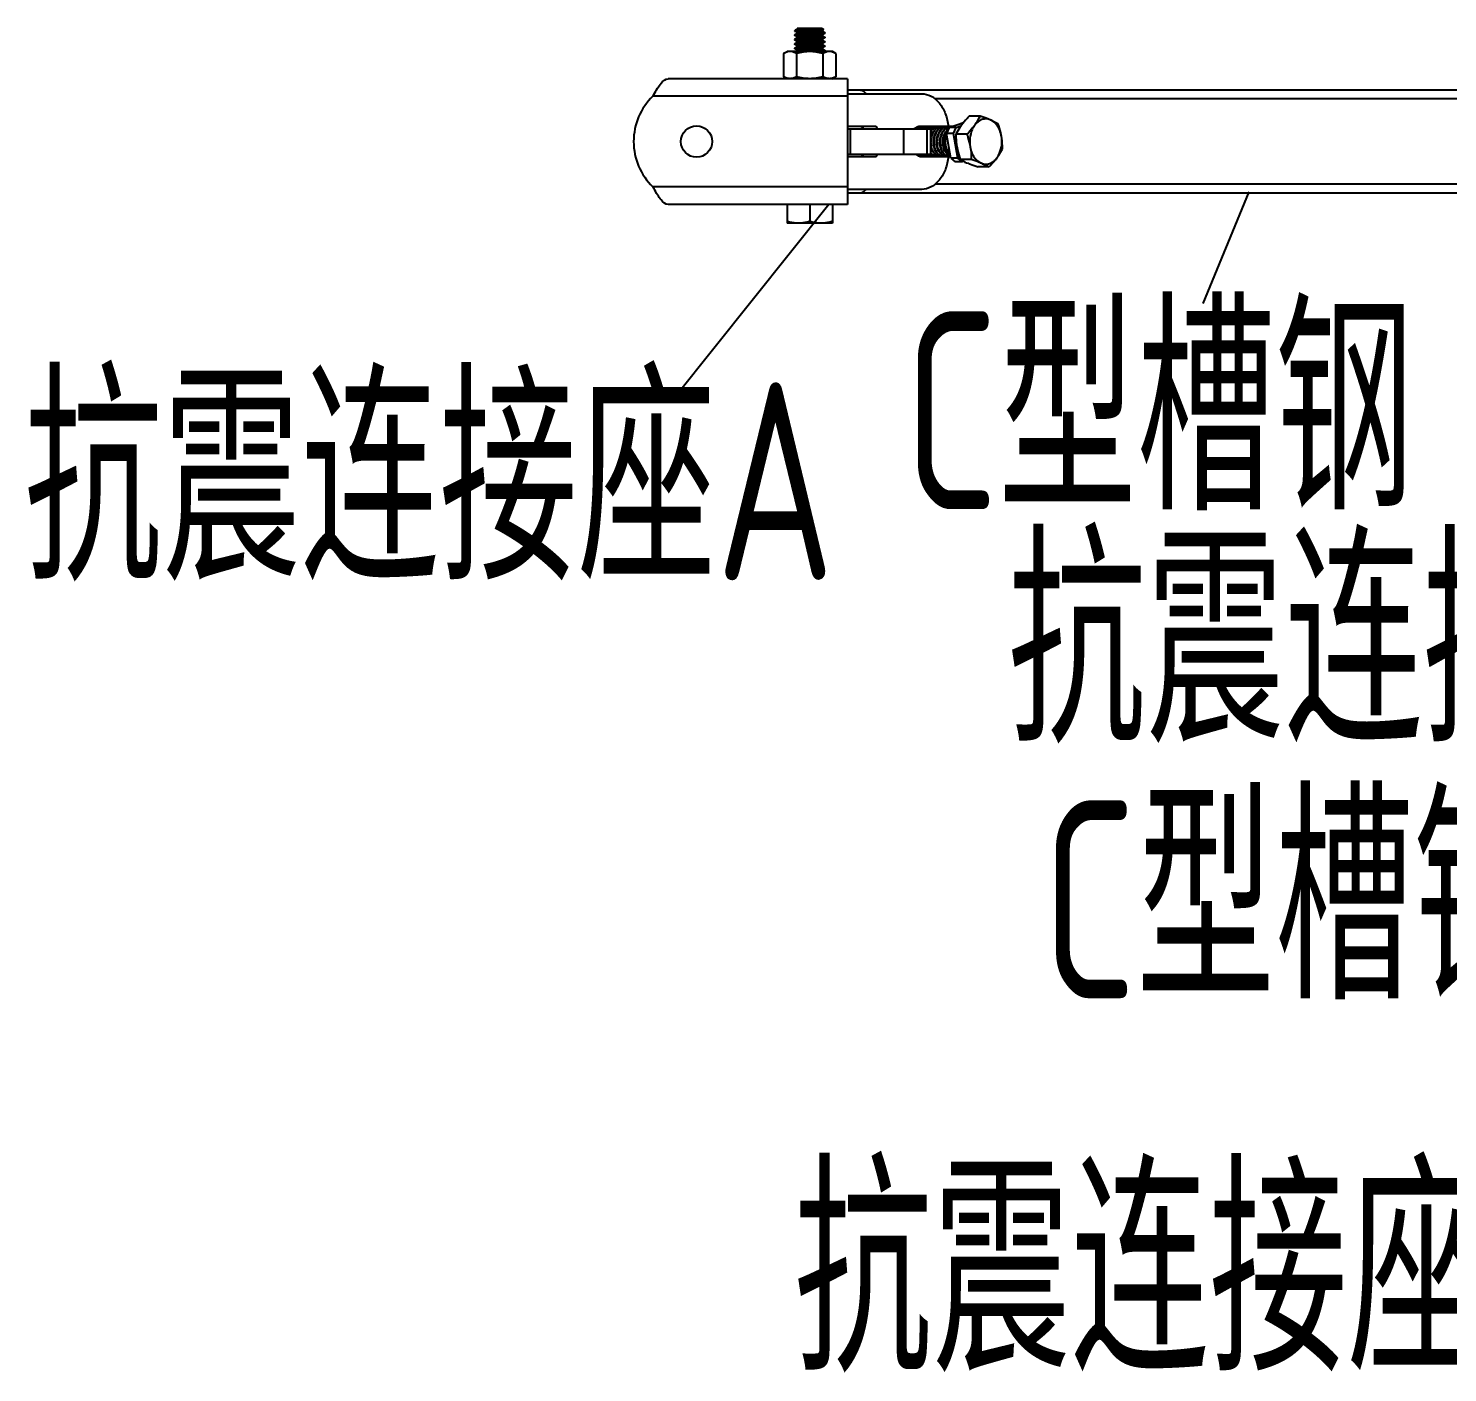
# Model space of a CAD drawing. Extents: x 1247970 to 1725648, y 860327 to 1277876.
# Drawn here: x 1327200 to 1330072, y 1194150 to 1196871 of the extents above; entities that cross this region are included whole.
import ezdxf

# ---------------------------------------------------------------- set-up
doc = ezdxf.new("R2010")
doc.units = 0
doc.header["$LTSCALE"] = 1000
doc.header["$MEASUREMENT"] = 0
doc.layers.get('0').update_dxf_attribs({"color": 254})
for name, color, linetype in [('ANNO-CTXT', 2, 'Continuous'), ('PUB_DIM', 254, 'Continuous'), ('TK', 4, 'Continuous')]:
    doc.layers.add(name, color=color, linetype=linetype)
doc.styles.add('HZ', font='tssdeng.shx', dxfattribs={"width": 0.7, "bigfont": 'hztxt.shx'})
doc.styles.get("Standard").update_dxf_attribs({"font": 'gbenor.shx', "bigfont": 'gbcbig.shx'})
doc.dimstyles.get("Standard").update_dxf_attribs({"dimtxt": 0.18, "dimasz": 0.18, "dimexe": 0.18, "dimexo": 0.0625, "dimgap": 0.09, "dimtad": 0, "dimtih": 1, "dimtoh": 1, "dimdec": 4, "dimzin": 0, "dimdsep": 46, "dimtxsty": 'Standard', "dimcen": 0.09, "dimadec": 0, "dimazin": 0, "dimtfac": 1, "dimtdec": 4, "dimtofl": 0, "dimtmove": 0, "dimatfit": 3, "dimfxl": 0, "dimtolj": 1, "dimtzin": 0, "dimarcsym": 0})

# ---------------------------------------------------------------- blocks, each defined once
blk = doc.blocks.new('A$C63786A89')
at = {"linetype": 'Continuous'}
for p, q in [((-4265.1, 4223.8), (-4266.9, 4222)), ((-4266.9, 4222), (-4266.9, 4221.7)), ((-4266.9, 4222), (-4262.9, 4222)), ((-4265.1, 4223.8), (-4264.8, 4224)), ((-4264.8, 4224), (-4262.1, 4225.6)), ((-4261.8, 4227.1), (-4262, 4226.9)), ((-4262, 4225.6), (-4262, 4226.9)), ((-4257.1, 4226.9), (-4262, 4226.9)), ((-4210.9, 4227.1), (-4261.8, 4227.1)), ((-4210.9, 4227.1), (-4208.4, 4224.6)), ((-4208.4, 4224.5), (-4210.6, 4223.3)), ((-4210.6, 4223.3), (-4210.6, 4221.2)), ((-4208.4, 4224.5), (-4208.4, 4224.6)), ((-4266.9, 4221.7), (-4266.8, 4221.5)), ((-4266.8, 4214), (-4266.9, 4213.9)), ((-4266.9, 4213.9), (-4266.9, 4212.7)), ((-4266.9, 4213.9), (-4266.9, 4212.7)), ((-4266.9, 4213.9), (-4266.9, 4213.8)), ((-4266.8, 4212.6), (-4266.9, 4212.7)), ((-4266.8, 4205.1), (-4266.9, 4204.9)), ((-4266.9, 4204.9), (-4266.9, 4203.8)), ((-4266.9, 4204.9), (-4266.9, 4203.8)), ((-4266.9, 4204.9), (-4266.9, 4204.9)), ((-4266.8, 4203.7), (-4266.9, 4203.8)), ((-4266.8, 4196.2), (-4266.9, 4196)), ((-4266.9, 4196), (-4266.9, 4194.9)), ((-4266.9, 4196), (-4266.9, 4194.9)), ((-4266.9, 4196), (-4266.9, 4196)), ((-4266.8, 4194.8), (-4266.9, 4194.9)), ((-4261.9, 4218.7), (-4266.8, 4221.5)), ((-4266.8, 4214), (-4262.1, 4216.7)), ((-4261.9, 4209.8), (-4266.8, 4212.6)), ((-4266.8, 4205.1), (-4262.1, 4207.8)), ((-4261.9, 4200.9), (-4266.8, 4203.7)), ((-4266.8, 4196.2), (-4262.1, 4198.9)), ((-4261.9, 4192), (-4266.8, 4194.8)), ((-4262, 4216.6), (-4262, 4218.8)), ((-4262, 4207.7), (-4262, 4209.9)), ((-4262, 4198.8), (-4262, 4201)), ((-4261.9, 4200.9), (-4261.8, 4200.9)), ((-4210.7, 4221.2), (-4205.9, 4218.4)), ((-4210.7, 4212.3), (-4205.9, 4209.5)), ((-4210.7, 4203.4), (-4205.9, 4200.6)), ((-4210.7, 4194.5), (-4205.9, 4191.7)), ((-4205.9, 4217.1), (-4210.6, 4214.4)), ((-4210.6, 4214.4), (-4210.6, 4212.3)), ((-4205.9, 4208.2), (-4210.6, 4205.4)), ((-4210.6, 4205.5), (-4210.6, 4203.4)), ((-4205.9, 4199.3), (-4210.6, 4196.5)), ((-4210.6, 4196.6), (-4210.6, 4194.4)), ((-4205.9, 4218.4), (-4205.8, 4218.3)), ((-4205.9, 4217.1), (-4205.8, 4217.2)), ((-4205.9, 4209.5), (-4205.8, 4209.4)), ((-4205.9, 4208.2), (-4205.8, 4208.3)), ((-4205.9, 4200.6), (-4205.8, 4200.5)), ((-4205.9, 4199.3), (-4205.8, 4199.4)), ((-4205.8, 4218.3), (-4205.8, 4217.2)), ((-4205.8, 4218.3), (-4205.8, 4217.2)), ((-4205.8, 4209.4), (-4205.8, 4208.3)), ((-4205.8, 4209.4), (-4205.8, 4208.3)), ((-4205.8, 4208.3), (-4205.8, 4208.3)), ((-4205.8, 4200.5), (-4205.8, 4199.4)), ((-4205.8, 4200.5), (-4205.8, 4199.4)), ((-4205.8, 4199.4), (-4205.8, 4199.4)), ((-4289.2, 4176.2), (-4282.1, 4180.3)), ((-4289.2, 4176.2), (-4289.2, 4129.4)), ((-4190.5, 4180.3), (-4282.1, 4180.3)), ((-4266.8, 4187.2), (-4266.9, 4187.1)), ((-4266.9, 4187.1), (-4266.9, 4186)), ((-4266.9, 4187.1), (-4266.9, 4186)), ((-4266.9, 4187.1), (-4266.9, 4187.1)), ((-4266.8, 4185.9), (-4266.9, 4186)), ((-4266.8, 4187.2), (-4262.1, 4190)), ((-4261.9, 4183.1), (-4266.8, 4185.9)), ((-4263.4, 4180.3), (-4262.1, 4181.1)), ((-4262.8, 4176.2), (-4262.8, 4129.4)), ((-4262, 4189.9), (-4262, 4192.1)), ((-4262, 4181), (-4262, 4183.2)), ((-4210.7, 4185.6), (-4205.9, 4182.8)), ((-4205.9, 4190.4), (-4210.6, 4187.6)), ((-4210.6, 4187.7), (-4210.6, 4185.5)), ((-4209.9, 4176.2), (-4209.9, 4129.4)), ((-4205.9, 4181.5), (-4207.9, 4180.3)), ((-4205.9, 4191.7), (-4205.8, 4191.6)), ((-4205.9, 4190.4), (-4205.8, 4190.5)), ((-4205.9, 4182.8), (-4205.8, 4182.7)), ((-4205.9, 4181.5), (-4205.8, 4181.6)), ((-4205.8, 4191.6), (-4205.8, 4190.5)), ((-4205.8, 4191.6), (-4205.8, 4190.5)), ((-4205.8, 4190.5), (-4205.8, 4190.5)), ((-4205.8, 4182.7), (-4205.8, 4181.6)), ((-4205.8, 4182.7), (-4205.8, 4181.6)), ((-4183.4, 4176.2), (-4190.5, 4180.3)), ((-4183.4, 4176.2), (-4183.4, 4129.4)), ((-4160, 4125.3), (-4522.6, 4125.3)), ((-4282.1, 4125.3), (-4289.2, 4129.4)), ((-4190.5, 4125.3), (-4183.4, 4129.4)), ((-4160, 4125.3), (-4160, 3870.8)), ((-4160, 4089.7), (-4553.7, 4089.7)), ((-2471.4, 4102.4), (-4160, 4102.4)), ((-4160, 4094.8), (-4009.6, 4094.8)), ((-2547, 4084.6), (-3982.6, 4084.6)), ((-4103.2, 4028.6), (-4160, 4028.6)), ((-4160, 4023.5), (-3991.3, 4023.5)), ((-4153.8, 3972.6), (-4153.8, 4023.5)), ((-4045.8, 3972.6), (-4045.8, 4023.5)), ((-3998.8, 3972.6), (-3998.8, 4023.5)), ((-3991.3, 3972.6), (-3991.3, 4023.5)), ((-3954.3, 4026.4), (-3959.6, 4014.1)), ((-3954.3, 4026.4), (-3925.1, 4036.6)), ((-3939.9, 4026.4), (-3954.3, 4026.4)), ((-3945.2, 4014.1), (-3939.9, 4026.4)), ((-3939.9, 4026.4), (-3930.4, 4029.7)), ((-3891.3, 4049.4), (-3913.6, 4049.4)), ((-3950.9, 3964.7), (-3959.6, 4014.1)), ((-3945.2, 4014.1), (-3959.6, 4014.1)), ((-3936.5, 3964.7), (-3945.2, 4014.1)), ((-3918.3, 4012.7), (-3940.6, 4012.7)), ((-4160, 3972.6), (-3991.3, 3972.6)), ((-4160, 3967.5), (-4103.2, 3967.5)), ((-3971.9, 3989.9), (-3966.7, 3991.2)), ((-3950.9, 3964.7), (-3942.2, 3957.2)), ((-3936.5, 3964.7), (-3950.9, 3964.7)), ((-3927.8, 3957.2), (-3936.5, 3964.7)), ((-3927.8, 3957.2), (-3942.2, 3957.2)), ((-3909.3, 3961.4), (-3931.6, 3961.4)), ((-3925.2, 3958.1), (-3927.8, 3957.2)), ((-3873.3, 3946.7), (-3895.7, 3946.7)), ((-4160, 3906.4), (-4553.7, 3906.4)), ((-2547, 3911.5), (-3982.6, 3911.5)), ((-4009.6, 3901.3), (-4160, 3901.3)), ((-2471.4, 3893.7), (-4160, 3893.7)), ((-4160, 3870.8), (-4522.6, 3870.8)), ((-4282.1, 3870.8), (-4282.1, 3832.6)), ((-4236.3, 3870.8), (-4236.3, 3836.7)), ((-4190.5, 3870.8), (-4190.5, 3832.6)), ((-4190.5, 3832.6), (-4282.1, 3832.6))]:
    blk.add_line(p, q, dxfattribs=at)
blk.add_circle((-4465.4, 3998.1), 31.8, dxfattribs=at)
for centre, radius, start, end in [((-4465.4, 3998.1), 127.3, 133.9455, 226.0545), ((-4374.8, 3994.6), 202.6, 150.7378, 152.0022), ((-4009.9, 4005.9), 23.6, 129.7045, 131.528), ((-4009, 4005.7), 23.9, 131.2696, 131.5925), ((-4012.9, 4010.8), 17.8, 105.9619, 108.4588), ((-4012, 4010.5), 18.1, 108.4603, 110.6754), ((-4012.3, 4011.9), 16.8, 92.6981, 95.2477), ((-4012.3, 4011.9), 16.7, 90.008, 92.6973), ((-4012.3, 4011.7), 16.9, 80.0725, 89.9827), ((-4006.6, 4010.8), 17.8, 105.9611, 108.4587), ((-4005.7, 4010.5), 18.1, 108.4602, 110.6744), ((-4006, 4011.9), 16.7, 89.9975, 92.695), ((-4006, 4011.7), 16.9, 80.1241, 89.9724), ((-4000.3, 4010.8), 17.8, 105.9615, 108.4587), ((-3999.4, 4010.5), 18.1, 108.4602, 110.6742), ((-3999.7, 4011.9), 16.7, 90.011, 92.6839), ((-3984.9, 4006.1), 23.4, 128.3867, 131.6033), ((-3999.7, 4011.7), 16.9, 80.1633, 89.9862), ((-3994, 4010.8), 17.8, 105.9624, 108.4588), ((-3983.9, 4005.9), 23.6, 129.969, 131.5624), ((-3993.1, 4010.5), 18.1, 108.4603, 110.6751), ((-3993.4, 4011.9), 16.8, 92.6985, 95.2581), ((-3993.4, 4011.9), 16.7, 90.005, 92.6978), ((-3993.4, 4011.7), 16.9, 80.0816, 89.9797), ((-3987.7, 4010.8), 17.8, 105.9612, 108.4587), ((-3977.9, 4006.2), 23.2, 127.6353, 131.5837), ((-3986.8, 4010.5), 18.1, 108.4602, 110.6743), ((-3987.1, 4011.9), 16.7, 90.0011, 92.692), ((-3987.1, 4011.7), 16.9, 80.141, 89.976), ((-3981.4, 4010.8), 17.8, 105.9616, 108.4587), ((-3980.5, 4010.5), 18.1, 108.4602, 110.6747), ((-3980.8, 4011.9), 16.8, 92.6886, 95.2518), ((-3980.8, 4011.9), 16.7, 90.008, 92.6878), ((-3980.8, 4011.7), 16.9, 80.0747, 89.9827), ((-3975.1, 4010.8), 17.8, 105.9612, 108.4587), ((-3974.2, 4010.5), 18.1, 108.4603, 110.6749), ((-3974.5, 4011.9), 16.7, 90.0004, 92.6959), ((-3974.5, 4011.8), 16.9, 80.395, 89.9755), ((-3968.7, 4010.7), 17.9, 108.117, 108.456), ((-3968.8, 4010.8), 17.8, 105.9641, 108.119), ((-3967.9, 4010.5), 18.1, 108.4602, 110.6741), ((-3968.2, 4011.9), 16.7, 90.0063, 92.6857), ((-3968.2, 4011.7), 16.9, 80.1504, 89.9814), ((-3962.5, 4010.8), 17.8, 105.9619, 108.4587), ((-3961.6, 4010.5), 18.1, 108.4602, 110.6754), ((-3961.9, 4011.9), 16.8, 92.6938, 95.2451), ((-3961.9, 4011.9), 16.7, 90.008, 92.693), ((-3961.9, 4011.7), 16.9, 80.0711, 89.9827), ((-3956.2, 4010.8), 17.8, 105.9611, 108.4587), ((-3955.3, 4010.5), 18.1, 108.4602, 110.6746), ((-3955.6, 4011.9), 16.7, 89.9973, 92.6949), ((-3955.6, 4011.7), 16.9, 80.1078, 89.9722), ((-3949.9, 4010.8), 17.8, 105.8298, 108.459), ((-3948.9, 4010.4), 18.2, 108.4202, 110.7394), ((-3949.2, 4011.8), 16.8, 92.8574, 95.2194), ((-3949.2, 4011.8), 16.8, 90.0081, 92.8567), ((-3949.2, 4011.8), 16.8, 86.5315, 90.0065), ((-3943.6, 3996.7), 36.1, 172.211, 172.5185), ((-4000.2, 3987.5), 21, 225.4665, 228.8015), ((-4009.1, 3981.4), 13.9, 266.7735, 270.0108), ((-4009.1, 3981.6), 14, 270.0526, 281.0446), ((-3993.9, 3987.5), 21, 225.4871, 228.7938), ((-4002.8, 3981.4), 13.9, 266.7894, 270.0075), ((-4002.8, 3981.6), 14, 270.049, 280.9977), ((-3987.6, 3987.5), 21, 225.4659, 228.8093), ((-3996.5, 3981.4), 13.9, 266.785, 269.9983), ((-3996.5, 3981.6), 14, 270.0405, 281.0531), ((-3981.3, 3987.5), 21, 225.4702, 228.7951), ((-3973.1, 3989.3), 23.5, 219.2284, 222.3075), ((-3990.2, 3981.4), 13.9, 266.7769, 270.0081), ((-3974.6, 3987.9), 21.6, 222.2645, 228.752), ((-3990.2, 3981.6), 14, 270.0497, 281.0016), ((-3952.1, 3996.4), 33.8, 188.9818, 191.0323), ((-3983.9, 3981.4), 13.9, 266.7867, 270.0021), ((-3983.9, 3981.6), 14, 270.0437, 281.0051), ((-3945.7, 3996.4), 34, 189.0333, 189.9567), ((-3977.6, 3981.4), 13.9, 266.7795, 270.0015), ((-3977.6, 3981.6), 14, 270.0437, 281.062), ((-3971.3, 3981.4), 13.9, 266.7801, 270.0075), ((-3971.3, 3981.6), 14, 270.049, 280.9954), ((-3933.3, 3996.4), 33.8, 188.9052, 190.5042), ((-3926, 3996.5), 41, 187.4386, 189.2614), ((-3933.6, 3996.3), 33.5, 190.5055, 191.18), ((-3965, 3981.4), 13.9, 266.7856, 269.9966), ((-3965.1, 3981.6), 14, 270.0384, 281.0179), ((-3958.7, 3981.4), 13.9, 266.7743, 270.0077), ((-3958.8, 3981.6), 14, 270.0498, 281.0645), ((-3952.4, 3981.4), 13.9, 266.7845, 274.2112), ((-4374.8, 4001.6), 202.6, 207.9978, 209.2622)]:
    blk.add_arc(centre, radius, start, end, dxfattribs=at)
for points, knots in [([(-4262.9, 4222), (-4263.4, 4222.2), (-4264.1, 4222.4), (-4264.9, 4222.8), (-4265.5, 4223.3), (-4265.3, 4223.6), (-4265.1, 4223.8)], [0, 0, 0, 0, 0.41124, 0.690589, 0.854285, 1, 1, 1, 1]), ([(-4262.9, 4222), (-4260.9, 4221.8), (-4256.2, 4221.5), (-4248.4, 4221.1), (-4239.3, 4220.7), (-4230, 4220.2), (-4222.4, 4219.9), (-4216.9, 4219.6), (-4213.5, 4219.3), (-4210.6, 4219.1), (-4208.4, 4218.9), (-4206.9, 4218.7), (-4206.1, 4218.6), (-4205.9, 4218.4)], [0, 0, 0, 0, 0.105919, 0.247881, 0.41169, 0.580927, 0.73863, 0.808118, 0.868976, 0.919682, 0.958977, 0.985914, 1, 1, 1, 1]), ([(-4262, 4225.6), (-4262, 4225.5), (-4261.9, 4225.4), (-4261.3, 4225.2), (-4259.9, 4225), (-4257.7, 4224.7), (-4254.7, 4224.5), (-4251.1, 4224.2), (-4246.9, 4223.9), (-4242.3, 4223.7), (-4236, 4223.3), (-4229.7, 4223), (-4223.6, 4222.6), (-4219.7, 4222.3), (-4216.4, 4222.1), (-4213.7, 4221.8), (-4212, 4221.6), (-4211, 4221.4), (-4210.7, 4221.2)], [0, 0, 0, 0, 0.003454, 0.010692, 0.037889, 0.081612, 0.140406, 0.212192, 0.2944, 0.384076, 0.477991, 0.664974, 0.751307, 0.828654, 0.894238, 0.945723, 0.981321, 1, 1, 1, 1]), ([(-4208.4, 4224.6), (-4208.5, 4224.7), (-4209.1, 4224.8), (-4210.1, 4224.9), (-4211.8, 4225), (-4214, 4225.2), (-4216.8, 4225.3), (-4221.3, 4225.5), (-4227.6, 4225.7), (-4235.6, 4226), (-4243.6, 4226.3), (-4250.8, 4226.5), (-4255.2, 4226.8), (-4257.1, 4226.9)], [0, 0, 0, 0, 0.009854, 0.032286, 0.067006, 0.113308, 0.170175, 0.236317, 0.390088, 0.560054, 0.729568, 0.881497, 1, 1, 1, 1]), ([(-4257.1, 4226.9), (-4255.2, 4226.7), (-4250.9, 4226.4), (-4244, 4226), (-4236.3, 4225.5), (-4228.6, 4225.1), (-4222.6, 4224.7), (-4218.3, 4224.4), (-4215.7, 4224.2), (-4213.6, 4224), (-4212, 4223.8), (-4211.2, 4223.6), (-4210.6, 4223.4), (-4210.6, 4223.3)], [0, 0, 0, 0, 0.122505, 0.276388, 0.446725, 0.61694, 0.77047, 0.836217, 0.892416, 0.937712, 0.971044, 0.991727, 1, 1, 1, 1]), ([(-4266.9, 4213.8), (-4266.9, 4213.8), (-4266.8, 4213.7), (-4266.7, 4213.7), (-4266.6, 4213.7)], [0, 0, 0, 0, 0.150484, 1, 1, 1, 1]), ([(-4266.9, 4204.9), (-4266.9, 4204.9), (-4266.8, 4204.8), (-4266.7, 4204.8), (-4266.5, 4204.7)], [0, 0, 0, 0, 0.146221, 1, 1, 1, 1]), ([(-4266.9, 4196), (-4266.9, 4196), (-4266.8, 4195.9), (-4266.7, 4195.9), (-4266.5, 4195.8)], [0, 0, 0, 0, 0.145957, 1, 1, 1, 1]), ([(-4266.8, 4221.5), (-4266.5, 4221.4), (-4265.8, 4221.3), (-4264.3, 4221), (-4262, 4220.8), (-4259.2, 4220.6), (-4255.7, 4220.4), (-4250.2, 4220.1), (-4242.7, 4219.7), (-4233.3, 4219.3), (-4224.3, 4218.9), (-4216.5, 4218.4), (-4211.8, 4218.1), (-4209.7, 4217.9)], [0, 0, 0, 0, 0.014084, 0.041016, 0.080304, 0.131007, 0.191867, 0.261359, 0.419059, 0.588306, 0.752124, 0.894086, 1, 1, 1, 1]), ([(-4206.1, 4208.5), (-4206.5, 4208.6), (-4207.7, 4208.8), (-4209.9, 4209.1), (-4213, 4209.3), (-4218.6, 4209.7), (-4226.8, 4210.1), (-4237.3, 4210.6), (-4246.2, 4211), (-4252.9, 4211.3), (-4257.2, 4211.6), (-4260.8, 4211.8), (-4263.6, 4212.1), (-4265.5, 4212.3), (-4266.5, 4212.5), (-4266.8, 4212.6)], [0, 0, 0, 0, 0.021671, 0.058935, 0.110671, 0.175201, 0.333808, 0.513979, 0.692059, 0.772919, 0.844689, 0.905004, 0.951887, 0.983838, 1, 1, 1, 1]), ([(-4206.1, 4199.6), (-4206.5, 4199.7), (-4207.7, 4199.9), (-4210, 4200.1), (-4213.1, 4200.4), (-4218.7, 4200.8), (-4226.8, 4201.2), (-4237.3, 4201.7), (-4246.2, 4202.1), (-4252.9, 4202.4), (-4257.2, 4202.7), (-4260.8, 4202.9), (-4263.6, 4203.1), (-4265.5, 4203.4), (-4266.5, 4203.6), (-4266.8, 4203.7)], [0, 0, 0, 0, 0.021941, 0.059426, 0.11133, 0.175973, 0.334641, 0.514691, 0.69256, 0.773299, 0.844948, 0.905159, 0.951962, 0.98386, 1, 1, 1, 1]), ([(-4206.1, 4190.7), (-4206.5, 4190.8), (-4207.7, 4191), (-4210, 4191.2), (-4213.1, 4191.5), (-4218.6, 4191.8), (-4226.8, 4192.3), (-4237.3, 4192.7), (-4246.2, 4193.2), (-4252.9, 4193.5), (-4257.2, 4193.8), (-4260.8, 4194), (-4263.6, 4194.2), (-4265.5, 4194.5), (-4266.5, 4194.7), (-4266.8, 4194.8)], [0, 0, 0, 0, 0.02182, 0.059206, 0.111032, 0.175623, 0.334271, 0.51438, 0.692345, 0.77314, 0.844844, 0.905097, 0.951931, 0.98385, 1, 1, 1, 1]), ([(-4266.6, 4213.7), (-4266.3, 4213.6), (-4265.3, 4213.4), (-4262.6, 4213.1), (-4257.8, 4212.7), (-4250.5, 4212.3), (-4241.9, 4211.9), (-4232.7, 4211.5), (-4221.9, 4210.9), (-4214.3, 4210.6), (-4209.7, 4210.1)], [0, 0, 0, 0, 0.018267, 0.048761, 0.143552, 0.275555, 0.432178, 0.598399, 0.758307, 1, 1, 1, 1]), ([(-4266.5, 4204.7), (-4266.1, 4204.6), (-4264.9, 4204.4), (-4262.7, 4204.2), (-4259.6, 4203.9), (-4254, 4203.6), (-4245.8, 4203.2), (-4235.4, 4202.7), (-4226.5, 4202.3), (-4219.8, 4201.9), (-4215.5, 4201.7), (-4211.9, 4201.4), (-4209.1, 4201.2), (-4207.2, 4200.9), (-4206.2, 4200.8), (-4205.9, 4200.6)], [0, 0, 0, 0, 0.021872, 0.059302, 0.111165, 0.17578, 0.334432, 0.514518, 0.692439, 0.773206, 0.844886, 0.905123, 0.951945, 0.983855, 1, 1, 1, 1]), ([(-4266.5, 4195.8), (-4266.1, 4195.7), (-4264.9, 4195.5), (-4262.7, 4195.3), (-4259.6, 4195), (-4254, 4194.7), (-4245.8, 4194.3), (-4235.4, 4193.8), (-4226.5, 4193.4), (-4219.8, 4193), (-4215.5, 4192.8), (-4211.9, 4192.5), (-4209.1, 4192.3), (-4207.2, 4192), (-4206.2, 4191.9), (-4205.9, 4191.7)], [0, 0, 0, 0, 0.021911, 0.059369, 0.111251, 0.175879, 0.334543, 0.514605, 0.692501, 0.773257, 0.844922, 0.905143, 0.951954, 0.983858, 1, 1, 1, 1]), ([(-4262, 4216.6), (-4262, 4216.5), (-4261.4, 4216.3), (-4260.5, 4216.1), (-4258.8, 4215.9), (-4256.5, 4215.7), (-4253.7, 4215.5), (-4249.1, 4215.1), (-4242.6, 4214.8), (-4234.6, 4214.3), (-4226.7, 4213.9), (-4219.8, 4213.5), (-4215.7, 4213.1), (-4214, 4212.9)], [0, 0, 0, 0, 0.00863, 0.030451, 0.065616, 0.113312, 0.172298, 0.24101, 0.40007, 0.573571, 0.743027, 0.89038, 1, 1, 1, 1]), ([(-4262, 4207.7), (-4262, 4207.7), (-4261.9, 4207.6), (-4261.3, 4207.4), (-4260, 4207.2), (-4257.9, 4206.9), (-4255, 4206.7), (-4251.5, 4206.4), (-4247.5, 4206.1), (-4243, 4205.9), (-4236.8, 4205.5), (-4229.3, 4205.1), (-4222.1, 4204.7), (-4217.2, 4204.3), (-4214.5, 4204.1), (-4212.4, 4203.8), (-4211.3, 4203.6), (-4211, 4203.5)], [0, 0, 0, 0, 0.003366, 0.010345, 0.036536, 0.078663, 0.135394, 0.204812, 0.284539, 0.371834, 0.463689, 0.648358, 0.81329, 0.881123, 0.935982, 0.976021, 1, 1, 1, 1]), ([(-4262, 4198.8), (-4262, 4198.8), (-4261.9, 4198.6), (-4261.3, 4198.5), (-4259.9, 4198.2), (-4257.7, 4198), (-4254.7, 4197.7), (-4251.1, 4197.5), (-4246.9, 4197.2), (-4242.3, 4196.9), (-4236, 4196.6), (-4229.7, 4196.2), (-4223.6, 4195.9), (-4219.7, 4195.6), (-4216.4, 4195.4), (-4213.7, 4195.1), (-4212, 4194.8), (-4211, 4194.7), (-4210.7, 4194.5)], [0, 0, 0, 0, 0.003454, 0.010693, 0.037889, 0.081612, 0.140405, 0.212191, 0.2944, 0.384075, 0.47799, 0.664973, 0.751306, 0.828653, 0.894238, 0.945724, 0.981321, 1, 1, 1, 1]), ([(-4261.9, 4218.7), (-4261.7, 4218.6), (-4261, 4218.5), (-4259.7, 4218.2), (-4257.8, 4218), (-4254.2, 4217.7), (-4248.8, 4217.3), (-4241.5, 4216.9), (-4233.7, 4216.5), (-4226.1, 4216.1), (-4219.6, 4215.6), (-4215.6, 4215.3), (-4214, 4215.1)], [0, 0, 0, 0, 0.015371, 0.04333, 0.083398, 0.134643, 0.265404, 0.422744, 0.5911, 0.753799, 0.894728, 1, 1, 1, 1]), ([(-4261.9, 4209.8), (-4261.6, 4209.7), (-4260.7, 4209.5), (-4258.9, 4209.2), (-4256.3, 4209), (-4253, 4208.7), (-4249, 4208.5), (-4243, 4208.1), (-4236.7, 4207.7), (-4230.3, 4207.4), (-4225.8, 4207.1), (-4221.6, 4206.9), (-4218, 4206.6), (-4215, 4206.3), (-4212.8, 4206.1), (-4211.4, 4205.9), (-4210.8, 4205.7), (-4210.6, 4205.6), (-4210.6, 4205.5)], [0, 0, 0, 0, 0.018679, 0.054277, 0.105762, 0.171346, 0.248693, 0.335026, 0.522009, 0.615924, 0.7056, 0.787808, 0.859593, 0.918387, 0.962111, 0.989308, 0.996545, 1, 1, 1, 1]), ([(-4261.8, 4200.9), (-4261.5, 4200.7), (-4260.5, 4200.5), (-4258.6, 4200.3), (-4255.9, 4200), (-4251.1, 4199.7), (-4244, 4199.2), (-4236.4, 4198.8), (-4230, 4198.5), (-4225.5, 4198.2), (-4221.4, 4197.9), (-4217.8, 4197.7), (-4214.9, 4197.4), (-4212.7, 4197.2), (-4211.4, 4197), (-4210.8, 4196.8), (-4210.6, 4196.6), (-4210.6, 4196.6)], [0, 0, 0, 0, 0.020887, 0.058349, 0.111255, 0.17779, 0.342006, 0.528025, 0.621077, 0.709753, 0.790917, 0.861705, 0.919629, 0.96268, 0.989453, 0.996582, 1, 1, 1, 1]), ([(-4214, 4215.1), (-4213.5, 4215.1), (-4212.7, 4215), (-4211.6, 4214.8), (-4211, 4214.7), (-4210.6, 4214.5), (-4210.6, 4214.4)], [0, 0, 0, 0, 0.420038, 0.727719, 0.918871, 1, 1, 1, 1]), ([(-4214, 4212.9), (-4213.2, 4212.8), (-4212.2, 4212.7), (-4211.1, 4212.5), (-4210.7, 4212.3)], [0, 0, 0, 0, 0.660932, 1, 1, 1, 1]), ([(-4211, 4203.5), (-4210.9, 4203.5), (-4210.8, 4203.5), (-4210.8, 4203.4), (-4210.7, 4203.4)], [0, 0, 0, 0, 0.553823, 1, 1, 1, 1]), ([(-4206.2, 4217.4), (-4206.4, 4217.5), (-4207.6, 4217.7), (-4208.8, 4217.8), (-4209.7, 4217.9)], [0, 0, 0, 0, 0.160979, 1, 1, 1, 1]), ([(-4209.7, 4210.1), (-4208.9, 4210.1), (-4207.7, 4209.9), (-4206.4, 4209.7), (-4206, 4209.6), (-4205.9, 4209.5)], [0, 0, 0, 0, 0.672274, 0.879818, 1, 1, 1, 1]), ([(-4205.8, 4217.2), (-4205.8, 4217.2), (-4205.9, 4217.4), (-4206.1, 4217.4), (-4206.2, 4217.4)], [0, 0, 0, 0, 0.127561, 1, 1, 1, 1]), ([(-4205.8, 4208.3), (-4205.8, 4208.3), (-4205.9, 4208.4), (-4206, 4208.5), (-4206.1, 4208.5)], [0, 0, 0, 0, 0.147585, 1, 1, 1, 1]), ([(-4205.8, 4199.4), (-4205.8, 4199.4), (-4205.9, 4199.5), (-4206, 4199.6), (-4206.1, 4199.6)], [0, 0, 0, 0, 0.145753, 1, 1, 1, 1]), ([(-4276, 4180.3), (-4278.3, 4180.3), (-4282.9, 4179.5), (-4287.1, 4177.4), (-4289.2, 4176.2)], [0, 0, 0, 0, 0.485069, 1, 1, 1, 1]), ([(-4262.8, 4176.2), (-4264.9, 4177.4), (-4269.1, 4179.5), (-4273.7, 4180.3), (-4276, 4180.3)], [0, 0, 0, 0, 0.514931, 1, 1, 1, 1]), ([(-4266.9, 4187.1), (-4266.9, 4187.1), (-4266.8, 4187), (-4266.7, 4187), (-4266.6, 4186.9)], [0, 0, 0, 0, 0.147419, 1, 1, 1, 1]), ([(-4220.6, 4183), (-4225.5, 4183.3), (-4233, 4183.6), (-4242.9, 4184.1), (-4250, 4184.4), (-4256.2, 4184.8), (-4260.7, 4185.1), (-4263.5, 4185.3), (-4265, 4185.5), (-4266.1, 4185.7), (-4266.6, 4185.8), (-4266.8, 4185.9)], [0, 0, 0, 0, 0.318156, 0.484686, 0.641985, 0.779982, 0.889861, 0.931992, 0.96466, 0.987392, 1, 1, 1, 1]), ([(-4266.6, 4186.9), (-4266.1, 4186.8), (-4264.9, 4186.6), (-4262.7, 4186.4), (-4259.6, 4186.1), (-4254, 4185.8), (-4245.9, 4185.3), (-4235.4, 4184.9), (-4226.5, 4184.5), (-4219.8, 4184.1), (-4215.5, 4183.9), (-4211.9, 4183.6), (-4209.1, 4183.4), (-4207.2, 4183.1), (-4206.2, 4183), (-4205.9, 4182.8)], [0, 0, 0, 0, 0.021695, 0.05898, 0.110731, 0.17527, 0.333886, 0.514048, 0.692108, 0.772958, 0.844717, 0.90502, 0.951894, 0.98384, 1, 1, 1, 1]), ([(-4236.3, 4180.3), (-4240.8, 4180.3), (-4249.8, 4179.5), (-4258.5, 4177.4), (-4262.8, 4176.2)], [0, 0, 0, 0, 0.499896, 1, 1, 1, 1]), ([(-4262, 4189.9), (-4262, 4189.9), (-4261.9, 4189.7), (-4261.3, 4189.6), (-4259.9, 4189.3), (-4257.7, 4189.1), (-4254.7, 4188.8), (-4251.1, 4188.6), (-4246.9, 4188.3), (-4242.3, 4188), (-4236, 4187.7), (-4229.7, 4187.3), (-4223.6, 4187), (-4219.7, 4186.7), (-4216.4, 4186.4), (-4213.7, 4186.2), (-4212, 4185.9), (-4211, 4185.8), (-4210.7, 4185.6)], [0, 0, 0, 0, 0.003455, 0.010694, 0.037891, 0.081614, 0.140407, 0.212191, 0.294399, 0.384074, 0.47799, 0.664972, 0.751304, 0.82865, 0.894234, 0.945721, 0.98132, 1, 1, 1, 1]), ([(-4262, 4181), (-4262, 4180.9), (-4261.7, 4180.8), (-4261.1, 4180.6), (-4260.1, 4180.4), (-4259.3, 4180.3), (-4258.8, 4180.3)], [0, 0, 0, 0, 0.081466, 0.272602, 0.579827, 1, 1, 1, 1]), ([(-4261.9, 4192), (-4261.6, 4191.8), (-4260.7, 4191.7), (-4258.9, 4191.4), (-4256.3, 4191.2), (-4253, 4190.9), (-4249, 4190.6), (-4243, 4190.3), (-4236.7, 4189.9), (-4230.3, 4189.6), (-4225.8, 4189.3), (-4221.6, 4189), (-4218, 4188.8), (-4215, 4188.5), (-4212.8, 4188.3), (-4211.4, 4188), (-4210.8, 4187.9), (-4210.6, 4187.7), (-4210.6, 4187.7)], [0, 0, 0, 0, 0.018679, 0.054277, 0.105763, 0.171349, 0.248695, 0.335028, 0.52201, 0.615925, 0.705601, 0.78781, 0.859595, 0.918387, 0.96211, 0.989306, 0.996547, 1, 1, 1, 1]), ([(-4261.9, 4183.1), (-4261.8, 4183), (-4261.3, 4182.9), (-4259.9, 4182.6), (-4257.3, 4182.3), (-4253.2, 4182), (-4248.2, 4181.7), (-4242.4, 4181.3), (-4234.3, 4180.9), (-4228.1, 4180.5), (-4224.1, 4180.3)], [0, 0, 0, 0, 0.013815, 0.03733, 0.112558, 0.221668, 0.35818, 0.513889, 0.679414, 1, 1, 1, 1]), ([(-4209.9, 4176.2), (-4214.2, 4177.4), (-4222.9, 4179.5), (-4231.9, 4180.3), (-4236.3, 4180.3)], [0, 0, 0, 0, 0.500104, 1, 1, 1, 1]), ([(-4206.2, 4181.8), (-4206.8, 4182), (-4208.4, 4182.2), (-4211.5, 4182.5), (-4215.7, 4182.7), (-4218.8, 4182.9), (-4220.6, 4183)], [0, 0, 0, 0, 0.12613, 0.341781, 0.637516, 1, 1, 1, 1]), ([(-4196.7, 4180.3), (-4198.9, 4180.3), (-4203.6, 4179.5), (-4207.8, 4177.4), (-4209.9, 4176.2)], [0, 0, 0, 0, 0.485069, 1, 1, 1, 1]), ([(-4205.8, 4181.6), (-4205.8, 4181.6), (-4205.9, 4181.7), (-4206.1, 4181.8), (-4206.2, 4181.8)], [0, 0, 0, 0, 0.128262, 1, 1, 1, 1]), ([(-4205.8, 4190.5), (-4205.8, 4190.5), (-4205.9, 4190.6), (-4206, 4190.6), (-4206.1, 4190.7)], [0, 0, 0, 0, 0.146566, 1, 1, 1, 1]), ([(-4183.4, 4176.2), (-4185.5, 4177.4), (-4189.7, 4179.5), (-4194.4, 4180.3), (-4196.7, 4180.3)], [0, 0, 0, 0, 0.514931, 1, 1, 1, 1]), ([(-4551.6, 4093.6), (-4549.2, 4097.8), (-4544.7, 4105.6), (-4536.8, 4117.5), (-4528.3, 4125.3), (-4522.6, 4125.3)], [0, 0, 0, 0, 0.326101, 0.611119, 1, 1, 1, 1]), ([(-4276, 4125.3), (-4278.3, 4125.3), (-4282.9, 4126.2), (-4287.1, 4128.2), (-4289.2, 4129.4)], [0, 0, 0, 0, 0.485069, 1, 1, 1, 1]), ([(-4262.8, 4129.4), (-4264.9, 4128.2), (-4269.1, 4126.2), (-4273.7, 4125.3), (-4276, 4125.3)], [0, 0, 0, 0, 0.514931, 1, 1, 1, 1]), ([(-4236.3, 4125.3), (-4240.8, 4125.3), (-4249.8, 4126.1), (-4258.5, 4128.2), (-4262.8, 4129.4)], [0, 0, 0, 0, 0.499896, 1, 1, 1, 1]), ([(-4209.9, 4129.4), (-4214.2, 4128.2), (-4222.9, 4126.1), (-4231.9, 4125.3), (-4236.3, 4125.3)], [0, 0, 0, 0, 0.500104, 1, 1, 1, 1]), ([(-4196.7, 4125.3), (-4198.9, 4125.3), (-4203.6, 4126.2), (-4207.8, 4128.2), (-4209.9, 4129.4)], [0, 0, 0, 0, 0.485069, 1, 1, 1, 1]), ([(-4183.4, 4129.4), (-4185.5, 4128.2), (-4189.7, 4126.2), (-4194.4, 4125.3), (-4196.7, 4125.3)], [0, 0, 0, 0, 0.514931, 1, 1, 1, 1]), ([(-4133.7, 4102.4), (-4131.7, 4102.4), (-4127.2, 4100.7), (-4124.5, 4097), (-4123.4, 4094.8)], [0, 0, 0, 0, 0.461863, 1, 1, 1, 1]), ([(-4009.6, 4094.8), (-4003, 4094.8), (-3989.1, 4091), (-3972.4, 4076), (-3960.6, 4054.3), (-3956.9, 4037.4), (-3956.1, 4028.6)], [0, 0, 0, 0, 0.212085, 0.446759, 0.711828, 1, 1, 1, 1]), ([(-4131.9, 4028.6), (-4131, 4028.6), (-4128.8, 4027.1), (-4128.4, 4024.8), (-4128.4, 4023.5)], [0, 0, 0, 0, 0.440239, 1, 1, 1, 1]), ([(-4099.6, 4023.5), (-4099.6, 4024.8), (-4100, 4027.1), (-4102.2, 4028.6), (-4103.2, 4028.6)], [0, 0, 0, 0, 0.559761, 1, 1, 1, 1]), ([(-4025, 4024), (-4024.5, 4024.4), (-4022.5, 4026), (-4020.3, 4027.1), (-4018.5, 4027.7)], [0, 0, 0, 0, 0.25881, 1, 1, 1, 1]), ([(-4018.4, 4027.5), (-4018.9, 4027.3), (-4021.2, 4026.3), (-4023.3, 4024.8), (-4024.7, 4023.6)], [0, 0, 0, 0, 0.242679, 1, 1, 1, 1]), ([(-4019.3, 4023.5), (-4018.7, 4024), (-4016.6, 4025.7), (-4014.1, 4027.1), (-4012.2, 4027.7)], [0, 0, 0, 0, 0.25985, 1, 1, 1, 1]), ([(-4012.1, 4027.5), (-4012.6, 4027.3), (-4015, 4026.3), (-4017.1, 4024.8), (-4018.5, 4023.5)], [0, 0, 0, 0, 0.242549, 1, 1, 1, 1]), ([(-4013, 4023.5), (-4012.4, 4024), (-4010.3, 4025.7), (-4007.8, 4027.1), (-4005.9, 4027.7)], [0, 0, 0, 0, 0.25988, 1, 1, 1, 1]), ([(-4005.8, 4027.5), (-4006.3, 4027.3), (-4008.7, 4026.3), (-4010.8, 4024.8), (-4012.2, 4023.5)], [0, 0, 0, 0, 0.242552, 1, 1, 1, 1]), ([(-4006.7, 4023.5), (-4006.1, 4024), (-4004, 4025.7), (-4001.5, 4027.1), (-3999.6, 4027.7)], [0, 0, 0, 0, 0.259876, 1, 1, 1, 1]), ([(-3999.5, 4027.5), (-4000, 4027.3), (-4002.4, 4026.3), (-4004.5, 4024.8), (-4005.9, 4023.5)], [0, 0, 0, 0, 0.242544, 1, 1, 1, 1]), ([(-3999.4, 4024.4), (-3998.9, 4024.7), (-3997, 4026.1), (-3994.9, 4027.2), (-3993.3, 4027.7)], [0, 0, 0, 0, 0.258068, 1, 1, 1, 1]), ([(-3993.2, 4027.5), (-3993.7, 4027.3), (-3995.8, 4026.4), (-3997.8, 4025.1), (-3999.1, 4024)], [0, 0, 0, 0, 0.243219, 1, 1, 1, 1]), ([(-3994.1, 4023.5), (-3993.5, 4024), (-3991.4, 4025.7), (-3988.9, 4027.1), (-3987, 4027.7)], [0, 0, 0, 0, 0.259878, 1, 1, 1, 1]), ([(-3986.9, 4027.5), (-3987.3, 4027.3), (-3989.2, 4026.5), (-3990.9, 4025.5), (-3992.1, 4024.5)], [0, 0, 0, 0, 0.244171, 1, 1, 1, 1]), ([(-3991.4, 4004.8), (-3990.9, 4007.5), (-3989.4, 4012.6), (-3985.6, 4019.4), (-3980.6, 4024.7), (-3976.5, 4027), (-3974.4, 4027.7)], [0, 0, 0, 0, 0.276521, 0.537648, 0.778453, 1, 1, 1, 1]), ([(-3980.6, 4027.5), (-3982.7, 4026.7), (-3986.8, 4024.2), (-3990, 4020.5), (-3991.4, 4018.5)], [0, 0, 0, 0, 0.478395, 1, 1, 1, 1]), ([(-3974.3, 4027.5), (-3976.8, 4026.5), (-3981.7, 4023.3), (-3987.1, 4016.1), (-3990.5, 4007.1), (-3991.3, 4000.4), (-3991.4, 3997.1)], [0, 0, 0, 0, 0.218898, 0.461373, 0.725247, 1, 1, 1, 1]), ([(-3991.3, 4019.6), (-3989.9, 4021.5), (-3986.8, 4024.8), (-3982.8, 4027), (-3980.7, 4027.7)], [0, 0, 0, 0, 0.520421, 1, 1, 1, 1]), ([(-3976.2, 3971.7), (-3980.1, 3975.1), (-3984.1, 3982.6), (-3986.1, 3993.5), (-3985.8, 4002.4), (-3983.7, 4011), (-3979.9, 4018.6), (-3974.7, 4024.4), (-3970.3, 4027), (-3968.1, 4027.7)], [0, 0, 0, 0, 0.235001, 0.369196, 0.507414, 0.643709, 0.772807, 0.891505, 1, 1, 1, 1]), ([(-3968, 4027.5), (-3970.7, 4026.5), (-3975.8, 4023), (-3981.4, 4015), (-3984.7, 4005.2), (-3985.5, 3994.6), (-3983.7, 3984.3), (-3979.6, 3975.7), (-3973.5, 3969.5), (-3968.3, 3967.7), (-3965.8, 3967.5)], [0, 0, 0, 0, 0.114222, 0.241564, 0.380183, 0.523375, 0.662466, 0.789658, 0.901085, 1, 1, 1, 1]), ([(-3969.9, 3971.7), (-3973.8, 3975.1), (-3977.8, 3982.6), (-3979.8, 3993.5), (-3979.5, 4002.4), (-3977.4, 4011), (-3973.6, 4018.6), (-3968.4, 4024.4), (-3964, 4027), (-3961.8, 4027.7)], [0, 0, 0, 0, 0.234995, 0.369193, 0.507415, 0.643708, 0.772808, 0.891506, 1, 1, 1, 1]), ([(-3961.7, 4027.5), (-3964.4, 4026.5), (-3969.5, 4023), (-3975.1, 4015), (-3978.4, 4005.2), (-3979.2, 3994.6), (-3977.4, 3984.3), (-3973.3, 3975.7), (-3967.2, 3969.5), (-3962, 3967.7), (-3959.5, 3967.5)], [0, 0, 0, 0, 0.11422, 0.241557, 0.38018, 0.523371, 0.662464, 0.789655, 0.901082, 1, 1, 1, 1]), ([(-3972.7, 3989.7), (-3973.4, 3993.7), (-3973.5, 4001.8), (-3970.5, 4013.3), (-3964.5, 4022.7), (-3958.6, 4026.7), (-3955.5, 4027.7)], [0, 0, 0, 0, 0.271171, 0.538307, 0.783282, 1, 1, 1, 1]), ([(-3955.4, 4027.5), (-3958.4, 4026.3), (-3964.1, 4022.2), (-3969.8, 4013), (-3972.7, 4001.7), (-3972.6, 3993.8), (-3971.9, 3989.9)], [0, 0, 0, 0, 0.217951, 0.46337, 0.729831, 1, 1, 1, 1]), ([(-3966.6, 3991.1), (-3967.4, 3997.5), (-3966.4, 4009.9), (-3959.7, 4020.9), (-3955.2, 4024.4)], [0, 0, 0, 0, 0.526254, 1, 1, 1, 1]), ([(-3956.4, 4021.8), (-3959.8, 4018.1), (-3963.6, 4010.8), (-3965.5, 4000.4), (-3965.6, 3992.2), (-3964, 3984.5), (-3960.4, 3975.9), (-3955.5, 3970.6), (-3951.7, 3968.8)], [0, 0, 0, 0, 0.255096, 0.39268, 0.530602, 0.663916, 0.788307, 1, 1, 1, 1]), ([(-3929.4, 4031.1), (-3930.6, 4029.6), (-3934.7, 4023.7), (-3938.2, 4017.5), (-3940.6, 4012.7)], [0, 0, 0, 0, 0.263099, 1, 1, 1, 1]), ([(-3913.6, 4049.4), (-3915.1, 4047.9), (-3920.6, 4042.1), (-3925.9, 4035.9), (-3929.4, 4031.1)], [0, 0, 0, 0, 0.257895, 1, 1, 1, 1]), ([(-3902.4, 4031.1), (-3903.6, 4029.5), (-3908.5, 4023.1), (-3914, 4017.1), (-3918.3, 4012.7)], [0, 0, 0, 0, 0.240981, 1, 1, 1, 1]), ([(-3902.4, 4031.1), (-3904.6, 4028.2), (-3912, 4014.8), (-3913.4, 3998.5), (-3911.4, 3987.1)], [0, 0, 0, 0, 0.235366, 1, 1, 1, 1]), ([(-3902.4, 4031.1), (-3901.3, 4032.6), (-3897.2, 4038.5), (-3893.7, 4044.7), (-3891.3, 4049.4)], [0, 0, 0, 0, 0.263099, 1, 1, 1, 1]), ([(-3871, 4042.1), (-3873.6, 4043.2), (-3879.3, 4044.4), (-3888.1, 4043), (-3896.2, 4038.4), (-3900.5, 4033.7), (-3902.4, 4031.1)], [0, 0, 0, 0, 0.238229, 0.47528, 0.726056, 1, 1, 1, 1]), ([(-3871, 4042.1), (-3872.6, 4042.7), (-3879.3, 4045.3), (-3886.1, 4047.7), (-3891.3, 4049.4)], [0, 0, 0, 0, 0.233658, 1, 1, 1, 1]), ([(-3871, 4042.1), (-3869.5, 4041.5), (-3864.2, 4039.2), (-3859, 4036.7), (-3855.4, 4034.7)], [0, 0, 0, 0, 0.275005, 1, 1, 1, 1]), ([(-3848.5, 4009.1), (-3849.2, 4012.9), (-3851.2, 4020.1), (-3856.1, 4029.8), (-3862.7, 4037.4), (-3868.2, 4040.9), (-3871, 4042.1)], [0, 0, 0, 0, 0.27851, 0.540172, 0.780428, 1, 1, 1, 1]), ([(-3848.5, 4009.1), (-3848.9, 4011.2), (-3850.7, 4019.9), (-3853.2, 4028.4), (-3855.4, 4034.7)], [0, 0, 0, 0, 0.248499, 1, 1, 1, 1]), ([(-3991.4, 3995.2), (-3991.2, 3991.7), (-3990.2, 3984.9), (-3986.1, 3975.9), (-3980, 3969.6), (-3974.6, 3967.7), (-3972.1, 3967.5)], [0, 0, 0, 0, 0.291873, 0.559175, 0.79302, 1, 1, 1, 1]), ([(-3985.6, 3991.1), (-3985.7, 3992.2), (-3986.2, 3996.6), (-3985.9, 4001.1), (-3985.2, 4004.4)], [0, 0, 0, 0, 0.247797, 1, 1, 1, 1]), ([(-3979.3, 3991.1), (-3979.4, 3991.9), (-3979.8, 3995.3), (-3979.7, 3998.8), (-3979.4, 4001.4)], [0, 0, 0, 0, 0.247252, 1, 1, 1, 1]), ([(-3972.6, 3989.2), (-3972.9, 3990.5), (-3973.7, 3995.7), (-3973.3, 4001.1), (-3972.4, 4005)], [0, 0, 0, 0, 0.246468, 1, 1, 1, 1]), ([(-3966.7, 3991.2), (-3966.9, 3992.3), (-3967.3, 3996.8), (-3967, 4001.4), (-3966.2, 4004.8)], [0, 0, 0, 0, 0.247915, 1, 1, 1, 1]), ([(-3958.3, 3981.3), (-3959.5, 3983.4), (-3963.1, 3993.2), (-3962.2, 4004.4), (-3959.2, 4011.7)], [0, 0, 0, 0, 0.239303, 1, 1, 1, 1]), ([(-3952.3, 3972.5), (-3956.9, 3976.9), (-3961.1, 3986.9), (-3961.7, 4000.4), (-3960.2, 4007.5), (-3959, 4010.9)], [0, 0, 0, 0, 0.470214, 0.736055, 1, 1, 1, 1]), ([(-3940.6, 4012.7), (-3940.6, 4010.6), (-3940.4, 4002), (-3939.5, 3993.4), (-3938.4, 3987.1)], [0, 0, 0, 0, 0.246121, 1, 1, 1, 1]), ([(-3918.3, 4012.7), (-3917.5, 4010.6), (-3914.8, 4002.2), (-3912.6, 3993.6), (-3911.4, 3987.1)], [0, 0, 0, 0, 0.251163, 1, 1, 1, 1]), ([(-3857.5, 3965), (-3855.4, 3967.9), (-3848, 3981.3), (-3846.5, 3997.6), (-3848.5, 4009.1)], [0, 0, 0, 0, 0.235366, 1, 1, 1, 1]), ([(-3846.4, 3983.4), (-3846.4, 3985.5), (-3846.6, 3994.1), (-3847.4, 4002.7), (-3848.5, 4009.1)], [0, 0, 0, 0, 0.246121, 1, 1, 1, 1]), ([(-4128.4, 3972.6), (-4128.4, 3971.4), (-4128.8, 3969), (-4131, 3967.5), (-4131.9, 3967.5)], [0, 0, 0, 0, 0.559761, 1, 1, 1, 1]), ([(-4103.2, 3967.5), (-4102.2, 3967.5), (-4100, 3969), (-4099.6, 3971.4), (-4099.6, 3972.6)], [0, 0, 0, 0, 0.440239, 1, 1, 1, 1]), ([(-4009.9, 3967.5), (-4011.9, 3967.5), (-4016.2, 3968.5), (-4019.6, 3971), (-4021.2, 3972.5)], [0, 0, 0, 0, 0.479607, 1, 1, 1, 1]), ([(-4020.4, 3972.5), (-4018.9, 3971.1), (-4015.7, 3968.7), (-4011.8, 3967.6), (-4009.9, 3967.5)], [0, 0, 0, 0, 0.520009, 1, 1, 1, 1]), ([(-4014.1, 3972.5), (-4012.6, 3971.1), (-4009.4, 3968.7), (-4005.5, 3967.6), (-4003.6, 3967.5)], [0, 0, 0, 0, 0.519993, 1, 1, 1, 1]), ([(-4003.6, 3967.5), (-4005.4, 3967.5), (-4009.3, 3968.3), (-4012.5, 3970.4), (-4014, 3971.7)], [0, 0, 0, 0, 0.482588, 1, 1, 1, 1]), ([(-3956, 3967.9), (-3956.8, 3959), (-3960.5, 3942), (-3972.3, 3920.3), (-3989, 3905.2), (-4003, 3901.3), (-4009.6, 3901.3)], [0, 0, 0, 0, 0.288185, 0.553327, 0.788006, 1, 1, 1, 1]), ([(-4007.8, 3972.5), (-4006.3, 3971.1), (-4003.1, 3968.7), (-3999.2, 3967.6), (-3997.3, 3967.5)], [0, 0, 0, 0, 0.52002, 1, 1, 1, 1]), ([(-3997.3, 3967.5), (-3999.1, 3967.5), (-4003, 3968.3), (-4006.2, 3970.4), (-4007.7, 3971.7)], [0, 0, 0, 0, 0.482583, 1, 1, 1, 1]), ([(-4001.5, 3972.5), (-4000, 3971.1), (-3996.8, 3968.7), (-3992.9, 3967.6), (-3991, 3967.5)], [0, 0, 0, 0, 0.520002, 1, 1, 1, 1]), ([(-3991, 3967.5), (-3992.9, 3967.5), (-3996.7, 3968.3), (-3999.9, 3970.4), (-4001.4, 3971.7)], [0, 0, 0, 0, 0.482587, 1, 1, 1, 1]), ([(-3995.2, 3972.5), (-3993.7, 3971.1), (-3990.5, 3968.7), (-3986.6, 3967.6), (-3984.7, 3967.5)], [0, 0, 0, 0, 0.520001, 1, 1, 1, 1]), ([(-3984.7, 3967.5), (-3986.6, 3967.5), (-3990.4, 3968.3), (-3993.6, 3970.4), (-3995.1, 3971.7)], [0, 0, 0, 0, 0.482586, 1, 1, 1, 1]), ([(-3982.5, 3971.7), (-3983.6, 3972.7), (-3988, 3977.4), (-3990.5, 3983.7), (-3991.4, 3988.6)], [0, 0, 0, 0, 0.228177, 1, 1, 1, 1]), ([(-3991.4, 3975.4), (-3989.8, 3973.2), (-3986, 3969.4), (-3980.9, 3967.7), (-3978.4, 3967.5)], [0, 0, 0, 0, 0.52908, 1, 1, 1, 1]), ([(-3978.4, 3967.5), (-3980.3, 3967.5), (-3984.1, 3968.3), (-3987.3, 3970.4), (-3988.8, 3971.7)], [0, 0, 0, 0, 0.482585, 1, 1, 1, 1]), ([(-3972.1, 3967.5), (-3974, 3967.5), (-3977.8, 3968.3), (-3981, 3970.4), (-3982.5, 3971.7)], [0, 0, 0, 0, 0.482588, 1, 1, 1, 1]), ([(-3965.8, 3967.5), (-3967.7, 3967.5), (-3971.5, 3968.3), (-3974.7, 3970.4), (-3976.2, 3971.7)], [0, 0, 0, 0, 0.482586, 1, 1, 1, 1]), ([(-3963.6, 3971.7), (-3964.8, 3972.7), (-3969.4, 3977.8), (-3971.8, 3984.5), (-3972.7, 3989.7)], [0, 0, 0, 0, 0.22749, 1, 1, 1, 1]), ([(-3971.9, 3989.9), (-3971.5, 3986.9), (-3969.9, 3981.2), (-3965.7, 3974.1), (-3960, 3969.1), (-3955.4, 3967.7), (-3953.2, 3967.5)], [0, 0, 0, 0, 0.290521, 0.554658, 0.788516, 1, 1, 1, 1]), ([(-3959.5, 3967.5), (-3961.4, 3967.5), (-3965.2, 3968.3), (-3968.4, 3970.4), (-3969.9, 3971.7)], [0, 0, 0, 0, 0.482586, 1, 1, 1, 1]), ([(-3957.3, 3971.7), (-3958.5, 3972.7), (-3963.1, 3977.8), (-3965.6, 3984.6), (-3966.4, 3989.9)], [0, 0, 0, 0, 0.227377, 1, 1, 1, 1]), ([(-3953.2, 3967.5), (-3955.1, 3967.5), (-3958.9, 3968.3), (-3962.1, 3970.4), (-3963.6, 3971.7)], [0, 0, 0, 0, 0.482589, 1, 1, 1, 1]), ([(-3951.6, 3968.3), (-3952.1, 3968.5), (-3954.2, 3969.3), (-3956, 3970.6), (-3957.3, 3971.7)], [0, 0, 0, 0, 0.241445, 1, 1, 1, 1]), ([(-3938.4, 3987.1), (-3938.1, 3984.9), (-3936.3, 3976.2), (-3933.8, 3967.7), (-3931.6, 3961.4)], [0, 0, 0, 0, 0.248499, 1, 1, 1, 1]), ([(-3911.4, 3987.1), (-3910.8, 3983.3), (-3908.8, 3976), (-3903.9, 3966.3), (-3897.3, 3958.7), (-3891.8, 3955.2), (-3889, 3954)], [0, 0, 0, 0, 0.27851, 0.540172, 0.780428, 1, 1, 1, 1]), ([(-3911.4, 3987.1), (-3911.1, 3984.9), (-3909.8, 3976.4), (-3909.3, 3967.8), (-3909.3, 3961.4)], [0, 0, 0, 0, 0.254083, 1, 1, 1, 1]), ([(-3889, 3954), (-3886.3, 3953), (-3880.6, 3951.7), (-3871.9, 3953.1), (-3863.8, 3957.8), (-3859.5, 3962.4), (-3857.5, 3965)], [0, 0, 0, 0, 0.238229, 0.47528, 0.726056, 1, 1, 1, 1]), ([(-3857.5, 3965), (-3858.7, 3963.5), (-3863.6, 3957.1), (-3869.1, 3951.1), (-3873.3, 3946.7)], [0, 0, 0, 0, 0.240981, 1, 1, 1, 1]), ([(-3857.5, 3965), (-3856.4, 3966.6), (-3852.3, 3972.4), (-3848.7, 3978.7), (-3846.4, 3983.4)], [0, 0, 0, 0, 0.263099, 1, 1, 1, 1]), ([(-3931.6, 3961.4), (-3930.5, 3960.8), (-3925.4, 3958.1), (-3920.1, 3955.7), (-3916, 3954)], [0, 0, 0, 0, 0.226572, 1, 1, 1, 1]), ([(-3916, 3954), (-3914.4, 3953.4), (-3907.7, 3950.8), (-3900.9, 3948.4), (-3895.7, 3946.7)], [0, 0, 0, 0, 0.233658, 1, 1, 1, 1]), ([(-3889, 3954), (-3890.5, 3954.7), (-3897.2, 3957.3), (-3904, 3959.7), (-3909.3, 3961.4)], [0, 0, 0, 0, 0.233658, 1, 1, 1, 1]), ([(-3889, 3954), (-3887.5, 3953.4), (-3882.2, 3951.2), (-3877, 3948.7), (-3873.3, 3946.7)], [0, 0, 0, 0, 0.275005, 1, 1, 1, 1]), ([(-4522.6, 3870.8), (-4528.3, 3870.8), (-4536.8, 3878.6), (-4544.7, 3890.5), (-4549.2, 3898.3), (-4551.6, 3902.5)], [0, 0, 0, 0, 0.388881, 0.673899, 1, 1, 1, 1]), ([(-4123.4, 3901.3), (-4124.5, 3899.2), (-4127.2, 3895.4), (-4131.7, 3893.7), (-4133.7, 3893.7)], [0, 0, 0, 0, 0.538137, 1, 1, 1, 1]), ([(-4259.2, 3832.6), (-4265.1, 3832.6), (-4272.9, 3833.8), (-4280.3, 3836.1), (-4282.1, 3836.7)], [0, 0, 0, 0, 0.748107, 1, 1, 1, 1]), ([(-4236.3, 3836.7), (-4238.2, 3836.1), (-4245.6, 3833.8), (-4253.4, 3832.6), (-4259.2, 3832.6)], [0, 0, 0, 0, 0.251893, 1, 1, 1, 1]), ([(-4213.4, 3832.6), (-4219.2, 3832.6), (-4227, 3833.8), (-4234.5, 3836.1), (-4236.3, 3836.7)], [0, 0, 0, 0, 0.748107, 1, 1, 1, 1]), ([(-4190.5, 3836.7), (-4192.4, 3836.1), (-4199.8, 3833.8), (-4207.6, 3832.6), (-4213.4, 3832.6)], [0, 0, 0, 0, 0.251893, 1, 1, 1, 1])]:
    blk.add_open_spline(points, degree=3, knots=knots, dxfattribs=at)
for points in [[(-4208.4, 4224.6), (-4208.4, 4224.6), (-4208.4, 4224.6), (-4208.4, 4224.6)], [(-4017.8, 4027.9), (-4016.2, 4028.4), (-4014.6, 4028.6), (-4013.1, 4028.6)], [(-4013.8, 4028.5), (-4015.1, 4028.4), (-4016.5, 4028.1), (-4017.7, 4027.7)], [(-4011.5, 4027.9), (-4009.9, 4028.4), (-4008.3, 4028.6), (-4006.8, 4028.6)], [(-4006.8, 4028.6), (-4008.3, 4028.5), (-4009.9, 4028.2), (-4011.4, 4027.7)], [(-4005.2, 4027.9), (-4003.6, 4028.4), (-4002, 4028.6), (-4000.5, 4028.6)], [(-4000.5, 4028.6), (-4002, 4028.5), (-4003.6, 4028.2), (-4005.1, 4027.7)], [(-3998.9, 4027.9), (-3997.3, 4028.4), (-3995.8, 4028.6), (-3994.2, 4028.6)], [(-3994.9, 4028.5), (-3996.2, 4028.4), (-3997.6, 4028.1), (-3998.8, 4027.7)], [(-3992.6, 4027.9), (-3991, 4028.4), (-3989.5, 4028.6), (-3987.9, 4028.6)], [(-3987.9, 4028.6), (-3989.4, 4028.5), (-3991, 4028.2), (-3992.5, 4027.7)], [(-3986.3, 4027.9), (-3984.7, 4028.4), (-3983.2, 4028.6), (-3981.6, 4028.6)], [(-3982.3, 4028.5), (-3983.6, 4028.4), (-3985, 4028.1), (-3986.2, 4027.7)], [(-3980, 4027.9), (-3978.4, 4028.4), (-3976.9, 4028.6), (-3975.3, 4028.6)], [(-3975.3, 4028.6), (-3976.8, 4028.5), (-3978.4, 4028.2), (-3979.9, 4027.7)], [(-3973.7, 4027.9), (-3972.1, 4028.4), (-3970.6, 4028.6), (-3969, 4028.6)], [(-3969, 4028.6), (-3970.5, 4028.5), (-3972.1, 4028.2), (-3973.6, 4027.7)], [(-3967.4, 4027.9), (-3965.8, 4028.4), (-3964.3, 4028.6), (-3962.7, 4028.6)], [(-3963.4, 4028.5), (-3964.7, 4028.4), (-3966.1, 4028.1), (-3967.3, 4027.7)], [(-3961.1, 4027.9), (-3959.5, 4028.4), (-3958, 4028.6), (-3956.4, 4028.6)], [(-3956.4, 4028.6), (-3958, 4028.5), (-3959.5, 4028.2), (-3961, 4027.7)], [(-3954.7, 4028), (-3953.2, 4028.4), (-3951.6, 4028.6), (-3950.1, 4028.6)], [(-3950.8, 4028.5), (-3952.1, 4028.4), (-3953.4, 4028.1), (-3954.7, 4027.7)]]:
    blk.add_open_spline(points, degree=3, dxfattribs=at)
at = {"layer": 'ANNO-CTXT', "style": 'HZ', "width": 0.7}
for s, p in [('C型槽钢', (-4046.2, 3253.3)), ('抗震连接座A', (-5826.2, 3110.8)), ('抗震连接座B', (-3835.6, 2782.8)), ('C型槽钢', (-3766.6, 2263.2)), ('抗震连接座A', (-4268.2, 1509.4))]:
    blk.add_text(s, height=400, dxfattribs=at).set_placement(p)
at = {"layer": 'PUB_DIM'}
for points in [[(-3347.9, 3896.3), (-3440.7, 3670.5)], [(-4197.5, 3870.8), (-4508, 3482.1)]]:
    blk.add_leader(points, dimstyle='Standard', override={"dimgap": 20}, dxfattribs=at)

msp = doc.modelspace()

# ---------------------------------------------------------------- block references
at = {"layer": 'TK'}
msp.add_blockref('A$C63786A89', (1333017, 1192643.7, -355), dxfattribs=at)

doc.saveas('drawing.dxf')
